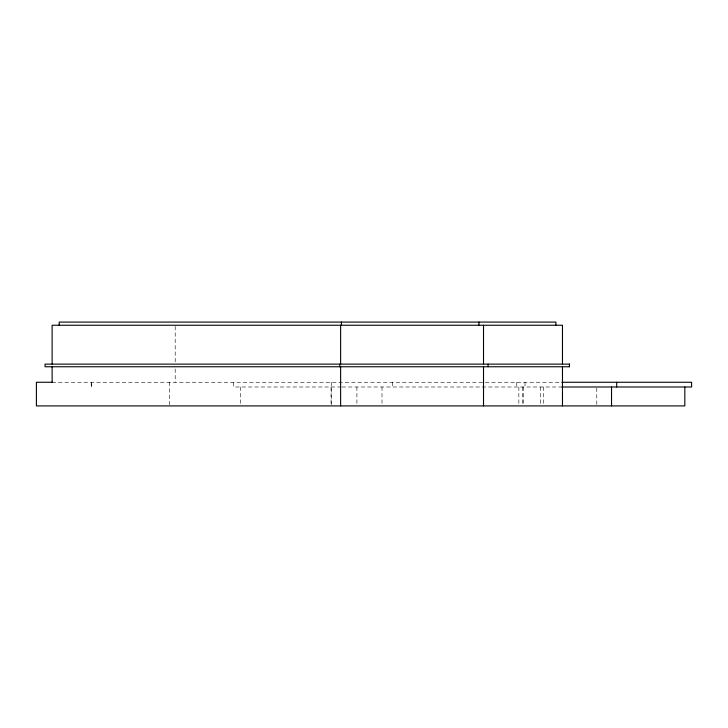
<?xml version="1.0" encoding="UTF-8"?>
<svg xmlns="http://www.w3.org/2000/svg" width="728" height="728" viewBox="0 0 728 728"><rect width="100%" height="100%" fill="white"/><g stroke="black" fill="none" stroke-linecap="round" stroke-linejoin="round"><path stroke-width="0.55" stroke-dasharray="3.64 2.73" d="M52.125 382.264L561.761 382.264M91.309 386.996L91.146 382.264M341.186 386.996L233.734 386.996L233.734 382.264M342.078 386.996L561.87 386.996M596.778 388.106L596.778 405.915M543.552 386.996L543.552 404.795M540.522 386.996L540.522 404.795M524.997 382.264L524.997 386.996M523.487 386.996L523.487 404.795M522.44 386.996L522.44 404.795M518.846 386.996L518.846 404.795M516.744 382.264L516.744 386.996M392.711 382.264L392.711 386.996M382 386.996L382 404.795M356.911 386.996L356.911 404.795M331.24 382.264L331.24 404.795M331.067 386.996L331.067 404.795M240.422 386.996L240.422 404.795M175.202 326.353L175.202 363.017M175.202 368.978L175.202 382.264M169.333 382.264L169.333 404.795M91.428 382.264L91.428 386.996"/><path stroke-width="1.09" d="M569.587 364.127L45.072 364.127L45.072 366.757L569.587 366.757M52.662 382.264L36.4 382.264L36.4 405.915L684.821 405.915L684.821 386.996M561.934 382.264L691.6 382.264L691.6 386.996L561.87 386.996M616.68 382.264L616.68 386.996M611.529 386.996L611.529 405.915M569.442 364.127L569.442 366.757M562.471 364.127L562.471 325.243L52.125 325.243L52.125 364.127M562.471 366.757L562.471 405.915M555.901 325.243L555.901 322.085L59.186 322.085L59.186 325.243M488.115 364.127L488.115 366.757M483.519 325.243L483.519 364.127M483.519 366.757L483.519 405.915M478.933 322.085L478.933 325.243M341.432 322.085L341.432 325.243M340.622 325.243L340.622 364.127M340.622 366.757L340.622 405.915M339.812 364.127L339.812 366.757M52.125 366.757L52.125 382.264"/></g></svg>
